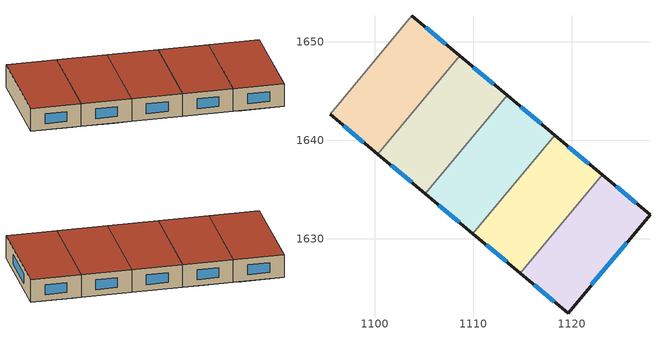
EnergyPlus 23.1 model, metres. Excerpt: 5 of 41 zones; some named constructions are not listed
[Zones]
86d0358575e4b91e_F6_dwelling_0
 floor to 86d0358575e4b91e_F5_dwelling_0 (EU_floor_Construction): 1127.92,1632.45 1119.61,1622.46 1115.57,1625.83 1123.9,1635.81 z18
 floor to 86d0358575e4b91e_F5_dwelling_1 (EU_floor_Construction): 1123.9,1635.81 1115.57,1625.83 1114.77,1626.5 1123.09,1636.48 z18
 wall outside (EU_wall_Construction): 1114.77,1626.5 1119.61,1622.46 1127.92,1632.45 1123.09,1636.48 z18:21
 wall to 86d0358575e4b91e_F6_dwelling_1 (EU_wall_Construction): 1123.09,1636.48 1114.77,1626.5 z18:21
 window (EU_Window_Construction): 1126.54,1633.6 1124.47,1635.33 / 1121.98,1625.32 1125.54,1629.6 / 1116.15,1625.35 1118.22,1623.62 z18.86:20.14
 roof outside (EU_roof_Construction): 1119.61,1622.46 1127.92,1632.45 1123.09,1636.48 1114.77,1626.5 z21
86d0358575e4b91e_F6_dwelling_1
 floor adiabatic (EU_floor_Construction): 1123.09,1636.48 1114.77,1626.5 1109.94,1630.53 1118.26,1640.51 z18
 wall outside (EU_wall_Construction): 1123.09,1636.48 1118.26,1640.51 / 1109.94,1630.53 1114.77,1626.5 z18:21
 wall to 86d0358575e4b91e_F6_dwelling_2 (EU_wall_Construction): 1118.26,1640.51 1109.94,1630.53 z18:21
 window (EU_Window_Construction): 1121.71,1637.63 1119.64,1639.36 / 1111.32,1629.38 1113.39,1627.65 z18.86:20.14
 roof outside (EU_roof_Construction): 1114.77,1626.5 1123.09,1636.48 1118.26,1640.51 1109.94,1630.53 z21
86d0358575e4b91e_F6_dwelling_2
 floor to 86d0358575e4b91e_F5_dwelling_2 (EU_floor_Construction): 1118.26,1640.51 1109.94,1630.53 1107.52,1632.55 1115.84,1642.53 z18
 floor to 86d0358575e4b91e_F5_dwelling_3 (EU_floor_Construction): 1115.84,1642.53 1107.52,1632.55 1105.1,1634.56 1113.43,1644.54 z18
 wall outside (EU_wall_Construction): 1118.26,1640.51 1113.43,1644.54 / 1105.1,1634.56 1109.94,1630.53 z18:21
 wall to 86d0358575e4b91e_F6_dwelling_3 (EU_wall_Construction): 1113.43,1644.54 1105.1,1634.56 z18:21
 window (EU_Window_Construction): 1116.88,1641.66 1114.81,1643.39 / 1106.48,1633.41 1108.56,1631.68 z18.86:20.14
 roof outside (EU_roof_Construction): 1109.94,1630.53 1118.26,1640.51 1113.43,1644.54 1105.1,1634.56 z21
86d0358575e4b91e_F6_dwelling_3
 floor to 86d0358575e4b91e_F5_dwelling_4 (EU_floor_Construction): 1111.82,1645.89 1103.49,1635.91 1100.27,1638.6 1108.6,1648.58 z18
 floor to 86d0358575e4b91e_F5_dwelling_3 (EU_floor_Construction): 1113.43,1644.54 1105.1,1634.56 1103.49,1635.91 1111.82,1645.89 z18
 wall outside (EU_wall_Construction): 1113.43,1644.54 1108.6,1648.58 / 1100.27,1638.59 1105.1,1634.56 z18:21
 wall to 86d0358575e4b91e_F6_dwelling_4 (EU_wall_Construction): 1108.6,1648.58 1100.27,1638.59 z18:21
 window (EU_Window_Construction): 1112.05,1645.7 1109.98,1647.42 / 1101.65,1637.44 1103.72,1635.72 z18.86:20.14
 roof outside (EU_roof_Construction): 1105.1,1634.56 1113.43,1644.54 1108.6,1648.58 1100.27,1638.59 z21
86d0358575e4b91e_F6_dwelling_4
 floor to 86d0358575e4b91e_F5_dwelling_5 (EU_floor_Construction): 1107.79,1649.25 1099.47,1639.27 1095.44,1642.62 1103.76,1652.61 z18
 floor to 86d0358575e4b91e_F5_dwelling_4 (EU_floor_Construction): 1108.6,1648.58 1100.27,1638.59 1099.47,1639.27 1107.79,1649.25 z18
 wall outside (EU_wall_Construction): 1108.6,1648.58 1103.76,1652.61 / 1095.44,1642.62 1100.27,1638.59 z18:21
 wall adiabatic (EU_wall_Construction): 1103.76,1652.61 1095.44,1642.62 z18:21
 window (EU_Window_Construction): 1107.22,1649.73 1105.14,1651.46 / 1096.82,1641.47 1098.89,1639.75 z18.86:20.14
 roof outside (EU_roof_Construction): 1100.27,1638.59 1108.6,1648.58 1103.76,1652.61 1095.44,1642.62 z21
[SCHEDULE:FILE] Column Number=1; Rows to Skip at Top=0; Number of Hours of Data=8760; Column Separator=Comma; Interpolate to Timestep=No; Minutes per Item=60; Adjust Schedule for Daylight Savings=Yes
Name | File
EU_Step8_GainSchedule_86d0358575e4b91e_F1_dwelling_4_f000 | ../../schedules/86d0358575e4b91e/86d0358575e4b91e_F1_dwelling_4_f000_gain.csv
EU_Step8_GainSchedule_86d0358575e4b91e_F1_dwelling_5_f000 | ../../schedules/86d0358575e4b91e/86d0358575e4b91e_F1_dwelling_5_f000_gain.csv
EU_Step8_GainSchedule_86d0358575e4b91e_F2_dwelling_0_f000 | ../../schedules/86d0358575e4b91e/86d0358575e4b91e_F2_dwelling_0_f000_gain.csv
EU_Step8_GainSchedule_86d0358575e4b91e_F2_dwelling_1_f000 | ../../schedules/86d0358575e4b91e/86d0358575e4b91e_F2_dwelling_1_f000_gain.csv
EU_Step8_GainSchedule_86d0358575e4b91e_F2_dwelling_2_f000 | ../../schedules/86d0358575e4b91e/86d0358575e4b91e_F2_dwelling_2_f000_gain.csv
EU_Step8_GainSchedule_86d0358575e4b91e_F2_dwelling_3_f000 | ../../schedules/86d0358575e4b91e/86d0358575e4b91e_F2_dwelling_3_f000_gain.csv
EU_Step8_GainSchedule_86d0358575e4b91e_F2_dwelling_4_f000 | ../../schedules/86d0358575e4b91e/86d0358575e4b91e_F2_dwelling_4_f000_gain.csv
EU_Step8_GainSchedule_86d0358575e4b91e_F2_dwelling_5_f000 | ../../schedules/86d0358575e4b91e/86d0358575e4b91e_F2_dwelling_5_f000_gain.csv
EU_Step8_GainSchedule_86d0358575e4b91e_F3_dwelling_0_f000 | ../../schedules/86d0358575e4b91e/86d0358575e4b91e_F3_dwelling_0_f000_gain.csv
EU_Step8_GainSchedule_86d0358575e4b91e_F3_dwelling_1_f000 | ../../schedules/86d0358575e4b91e/86d0358575e4b91e_F3_dwelling_1_f000_gain.csv
EU_Step8_GainSchedule_86d0358575e4b91e_F3_dwelling_2_f000 | ../../schedules/86d0358575e4b91e/86d0358575e4b91e_F3_dwelling_2_f000_gain.csv
EU_Step8_GainSchedule_86d0358575e4b91e_F3_dwelling_3_f000 | ../../schedules/86d0358575e4b91e/86d0358575e4b91e_F3_dwelling_3_f000_gain.csv
EU_Step8_GainSchedule_86d0358575e4b91e_F3_dwelling_4_f000 | ../../schedules/86d0358575e4b91e/86d0358575e4b91e_F3_dwelling_4_f000_gain.csv
EU_Step8_GainSchedule_86d0358575e4b91e_F3_dwelling_5_f000 | ../../schedules/86d0358575e4b91e/86d0358575e4b91e_F3_dwelling_5_f000_gain.csv
EU_Step8_GainSchedule_86d0358575e4b91e_F4_dwelling_0_f000 | ../../schedules/86d0358575e4b91e/86d0358575e4b91e_F4_dwelling_0_f000_gain.csv
EU_Step8_GainSchedule_86d0358575e4b91e_F4_dwelling_1_f000 | ../../schedules/86d0358575e4b91e/86d0358575e4b91e_F4_dwelling_1_f000_gain.csv
EU_Step8_GainSchedule_86d0358575e4b91e_F4_dwelling_2_f000 | ../../schedules/86d0358575e4b91e/86d0358575e4b91e_F4_dwelling_2_f000_gain.csv
EU_Step8_GainSchedule_86d0358575e4b91e_F4_dwelling_3_f000 | ../../schedules/86d0358575e4b91e/86d0358575e4b91e_F4_dwelling_3_f000_gain.csv
EU_Step8_GainSchedule_86d0358575e4b91e_F4_dwelling_4_f000 | ../../schedules/86d0358575e4b91e/86d0358575e4b91e_F4_dwelling_4_f000_gain.csv
EU_Step8_GainSchedule_86d0358575e4b91e_F4_dwelling_5_f000 | ../../schedules/86d0358575e4b91e/86d0358575e4b91e_F4_dwelling_5_f000_gain.csv
EU_Step8_GainSchedule_86d0358575e4b91e_F5_dwelling_0_f000 | ../../schedules/86d0358575e4b91e/86d0358575e4b91e_F5_dwelling_0_f000_gain.csv
EU_Step8_GainSchedule_86d0358575e4b91e_F5_dwelling_1_f000 | ../../schedules/86d0358575e4b91e/86d0358575e4b91e_F5_dwelling_1_f000_gain.csv
EU_Step8_GainSchedule_86d0358575e4b91e_F5_dwelling_2_f000 | ../../schedules/86d0358575e4b91e/86d0358575e4b91e_F5_dwelling_2_f000_gain.csv
EU_Step8_GainSchedule_86d0358575e4b91e_F5_dwelling_3_f000 | ../../schedules/86d0358575e4b91e/86d0358575e4b91e_F5_dwelling_3_f000_gain.csv
EU_Step8_GainSchedule_86d0358575e4b91e_F5_dwelling_4_f000 | ../../schedules/86d0358575e4b91e/86d0358575e4b91e_F5_dwelling_4_f000_gain.csv
EU_Step8_GainSchedule_86d0358575e4b91e_F5_dwelling_5_f000 | ../../schedules/86d0358575e4b91e/86d0358575e4b91e_F5_dwelling_5_f000_gain.csv
